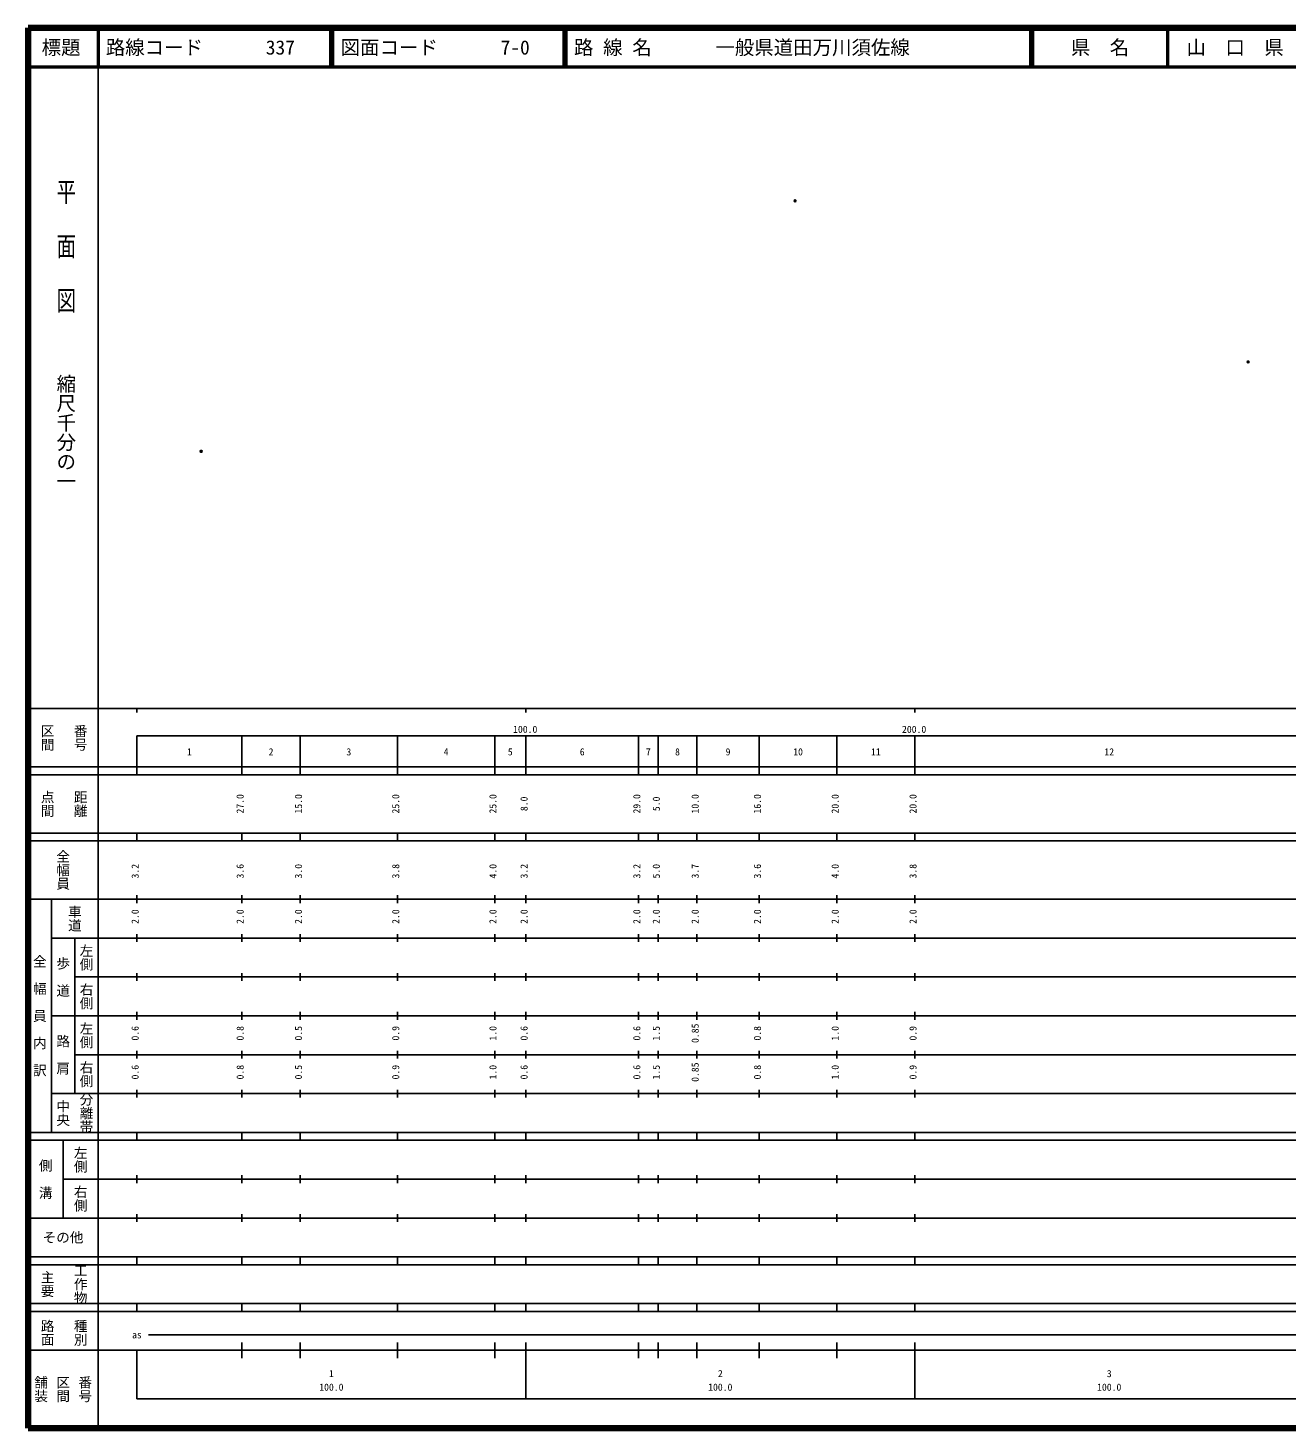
# Model space of a CAD drawing. Units: millimetres on the paper. Extents: x 40 to 680, y 20 to 380.
# Drawn here: x 40 to 363.7, y 20 to 380 of the extents above; entities that cross this region are included whole.
import ezdxf
from ezdxf.enums import TextEntityAlignment as Align

# ---------------------------------------------------------------- set-up
doc = ezdxf.new("R2010")
doc.units = ezdxf.units.MM
doc.header["$PDMODE"] = 32
doc.header["$PDSIZE"] = 0.5
doc.layers.add('M-OTRS', color=6, linetype='Continuous')
doc.layers.add('M-TTL-TXT', color=7, linetype='Continuous')
for name, color, linetype, lineweight in [('M-TTL', 2, 'Continuous', 140), ('M-TTL-BAND', 7, 'Continuous', 25), ('M-TTL-LINE', 7, 'Continuous', 50)]:
    doc.layers.add(name, color=color, linetype=linetype, lineweight=lineweight)
doc.styles.add('@ＭＳ ゴシック', font='')
doc.styles.add('ＭＳ ゴシック', font='')
doc.styles.get('@ＭＳ ゴシック').set_extended_font_data('@MS Gothic')
doc.styles.get('ＭＳ ゴシック').set_extended_font_data('MS Gothic')

msp = doc.modelspace()

# ---------------------------------------------------------------- linework, layer by layer
at = {"layer": 'M-OTRS'}
for p in [(237.216, 335.574), (353.697, 294.12), (84.525, 271.143)]:
    msp.add_point(p, dxfattribs=at)
at = {"layer": 'M-TTL'}
for p, q in [((40, 380), (40, 20)), ((680, 380), (40, 380)), ((40, 20), (680, 20))]:
    msp.add_line(p, q, dxfattribs=at)
at = {"layer": 'M-TTL-BAND'}
for p, q in [((58, 370), (58, 20)), ((40, 205), (579, 205)), ((68, 205), (68, 204)), ((168, 205), (168, 204)), ((268, 205), (268, 204)), ((68, 198), (579, 198)), ((68, 198), (68, 188)), ((95, 188), (95, 198)), ((110, 188), (110, 198)), ((135, 188), (135, 198)), ((160, 188), (160, 198)), ((168, 188), (168, 198)), ((197, 188), (197, 198)), ((202, 188), (202, 198)), ((212, 188), (212, 198)), ((228, 188), (228, 198)), ((248, 188), (248, 198)), ((268, 188), (268, 198)), ((40, 190), (579, 190)), ((40, 188), (579, 188)), ((40, 173), (579, 173)), ((68, 171), (68, 173)), ((95, 171), (95, 173)), ((110, 171), (110, 173)), ((135, 171), (135, 173)), ((160, 171), (160, 173)), ((168, 171), (168, 173)), ((197, 171), (197, 173)), ((202, 171), (202, 173)), ((212, 171), (212, 173)), ((228, 171), (228, 173)), ((248, 171), (248, 173)), ((268, 171), (268, 173)), ((40, 171), (579, 171)), ((40, 156), (579, 156)), ((46, 96), (46, 156)), ((68, 155), (68, 157)), ((95, 155), (95, 157)), ((110, 155), (110, 157)), ((135, 155), (135, 157)), ((160, 155), (160, 157)), ((168, 155), (168, 157)), ((197, 155), (197, 157)), ((202, 155), (202, 157)), ((212, 155), (212, 157)), ((228, 155), (228, 157)), ((248, 155), (248, 157)), ((268, 155), (268, 157)), ((46, 146), (579, 146)), ((52, 146), (52, 106)), ((68, 145), (68, 147)), ((95, 145), (95, 147)), ((110, 145), (110, 147)), ((135, 145), (135, 147)), ((160, 145), (160, 147)), ((168, 145), (168, 147)), ((197, 145), (197, 147)), ((202, 145), (202, 147)), ((212, 145), (212, 147)), ((228, 145), (228, 147)), ((248, 145), (248, 147)), ((268, 145), (268, 147)), ((68, 135), (68, 137)), ((95, 135), (95, 137)), ((110, 135), (110, 137)), ((135, 135), (135, 137)), ((160, 135), (160, 137)), ((168, 135), (168, 137)), ((197, 135), (197, 137)), ((202, 135), (202, 137)), ((212, 135), (212, 137)), ((228, 135), (228, 137)), ((248, 135), (248, 137)), ((268, 135), (268, 137)), ((52, 136), (579, 136)), ((46, 126), (579, 126)), ((68, 125), (68, 127)), ((95, 125), (95, 127)), ((110, 125), (110, 127)), ((135, 125), (135, 127)), ((160, 125), (160, 127)), ((168, 125), (168, 127)), ((197, 125), (197, 127)), ((202, 125), (202, 127)), ((212, 125), (212, 127)), ((228, 125), (228, 127)), ((248, 125), (248, 127)), ((268, 125), (268, 127)), ((52, 116), (579, 116)), ((68, 115), (68, 117)), ((95, 115), (95, 117)), ((110, 115), (110, 117)), ((135, 115), (135, 117)), ((160, 115), (160, 117)), ((168, 115), (168, 117)), ((197, 115), (197, 117)), ((202, 115), (202, 117)), ((212, 115), (212, 117)), ((228, 115), (228, 117)), ((248, 115), (248, 117)), ((268, 115), (268, 117)), ((46, 106), (579, 106)), ((68, 105), (68, 107)), ((95, 105), (95, 107)), ((110, 105), (110, 107)), ((135, 105), (135, 107)), ((160, 105), (160, 107)), ((168, 105), (168, 107)), ((197, 105), (197, 107)), ((202, 105), (202, 107)), ((212, 105), (212, 107)), ((228, 105), (228, 107)), ((248, 105), (248, 107)), ((268, 105), (268, 107)), ((40, 96), (579, 96)), ((40, 94), (579, 94)), ((49, 94), (49, 74)), ((68, 94), (68, 96)), ((95, 94), (95, 96)), ((110, 94), (110, 96)), ((135, 94), (135, 96)), ((160, 94), (160, 96)), ((168, 94), (168, 96)), ((197, 94), (197, 96)), ((202, 94), (202, 96)), ((212, 94), (212, 96)), ((228, 94), (228, 96)), ((248, 94), (248, 96)), ((268, 94), (268, 96)), ((49, 84), (579, 84)), ((68, 83), (68, 85)), ((95, 83), (95, 85)), ((110, 83), (110, 85)), ((135, 83), (135, 85)), ((160, 83), (160, 85)), ((168, 83), (168, 85)), ((197, 83), (197, 85)), ((202, 83), (202, 85)), ((212, 83), (212, 85)), ((228, 83), (228, 85)), ((248, 83), (248, 85)), ((268, 83), (268, 85)), ((40, 74), (579, 74)), ((68, 73), (68, 75)), ((95, 73), (95, 75)), ((110, 73), (110, 75)), ((135, 73), (135, 75)), ((160, 73), (160, 75)), ((168, 73), (168, 75)), ((197, 73), (197, 75)), ((202, 73), (202, 75)), ((212, 73), (212, 75)), ((228, 73), (228, 75)), ((248, 73), (248, 75)), ((268, 73), (268, 75)), ((40, 64), (579, 64)), ((40, 62), (579, 62)), ((68, 62), (68, 64)), ((95, 62), (95, 64)), ((110, 62), (110, 64)), ((135, 62), (135, 64)), ((160, 62), (160, 64)), ((168, 62), (168, 64)), ((197, 62), (197, 64)), ((202, 62), (202, 64)), ((212, 62), (212, 64)), ((228, 62), (228, 64)), ((248, 62), (248, 64)), ((268, 62), (268, 64)), ((40, 52), (579, 52)), ((68, 50), (68, 52)), ((95, 50), (95, 52)), ((110, 50), (110, 52)), ((135, 50), (135, 52)), ((160, 50), (160, 52)), ((168, 50), (168, 52)), ((197, 50), (197, 52)), ((202, 50), (202, 52)), ((212, 50), (212, 52)), ((228, 50), (228, 52)), ((248, 50), (248, 52)), ((268, 50), (268, 52)), ((40, 50), (579, 50)), ((71, 44), (565, 44)), ((40, 40), (579, 40)), ((68, 40), (68, 27.5)), ((95, 38), (95, 42)), ((110, 38), (110, 42)), ((135, 38), (135, 42)), ((160, 38), (160, 42)), ((168, 27.5), (168, 42)), ((197, 38), (197, 42)), ((202, 38), (202, 42)), ((212, 38), (212, 42)), ((228, 38), (228, 42)), ((248, 38), (248, 42)), ((268, 27.5), (268, 42)), ((68, 27.5), (579, 27.5))]:
    msp.add_line(p, q, dxfattribs=at)
at = {"layer": 'M-TTL-LINE'}
for p, q in [((58, 380), (58, 370)), ((117.75, 380), (117.75, 370)), ((118.25, 380), (118.25, 370)), ((177.75, 380), (177.75, 370)), ((178.25, 380), (178.25, 370)), ((297.75, 380), (297.75, 370)), ((298.25, 380), (298.25, 370)), ((333, 380), (333, 370)), ((40, 370), (680, 370))]:
    msp.add_line(p, q, dxfattribs=at)

# ---------------------------------------------------------------- texts
at = {"layer": 'M-TTL-BAND', "style": '@ＭＳ ゴシック', "width": 1.4}
msp.add_text('平  面  図', height=3.666, rotation=270, dxfattribs=at).set_placement((49.777, 306.475), align=Align.MIDDLE_RIGHT)
at = {"layer": 'M-TTL-BAND', "style": '@ＭＳ ゴシック'}
msp.add_text('縮尺千分の一', height=3.666, rotation=270, dxfattribs=at).set_placement((49.777, 261.03), align=Align.MIDDLE_RIGHT)
for s, p in [('区間', (45, 197.5)), ('番号', (53.5, 197.5)), ('点間', (45, 180.5)), ('距離', (53.5, 180.5)), ('全幅員', (49, 163.5)), ('車道', (52, 151)), ('左側', (55, 141)), ('全\u3000幅\u3000員\u3000内\u3000訳', (43, 126)), ('歩\u3000道', (49, 136)), ('右側', (55, 131)), ('左側', (55, 121)), ('路\u3000肩', (49, 116)), ('右側', (55, 111)), ('分離帯', (55, 101)), ('中央', (49, 101)), ('左側', (53.5, 89)), ('側\u3000溝', (44.5, 84)), ('右側', (53.5, 79)), ('工作物', (53.5, 57)), ('主要', (45, 57)), ('路面', (45, 44.5)), ('種別', (53.5, 44.5)), ('舗装', (43.333, 30)), ('区間', (49, 30)), ('番号', (54.667, 30))]:
    msp.add_text(s, height=2.566, rotation=270, dxfattribs=at).set_placement(p, align=Align.MIDDLE_CENTER)
at = {"layer": 'M-TTL-BAND', "style": 'ＭＳ ゴシック'}
for s, p in [('100.0', (167.844, 198.195)), ('200.0', (267.844, 198.195)), ('1', (81.5, 192.405)), ('2', (102.5, 192.405)), ('3', (122.5, 192.405)), ('4', (147.5, 192.405)), ('5', (164, 192.405)), ('6', (182.5, 192.405)), ('7', (199.5, 192.405)), ('8', (207, 192.405)), ('9', (220, 192.405)), ('10', (238, 192.405)), ('11', (258, 192.405)), ('12', (318, 192.405)), ('as', (68, 42.5)), ('1', (118, 32.523)), ('2', (218, 32.523)), ('3', (318, 32.523)), ('100.0', (118, 29.033)), ('100.0', (218, 29.033)), ('100.0', (318, 29.033))]:
    msp.add_text(s, height=1.833, dxfattribs=at).set_placement(p, align=Align.BOTTOM_CENTER)
for s, p in [('27.0', (96, 180.5)), ('15.0', (111, 180.5)), ('25.0', (136, 180.5)), ('25.0', (161, 180.5)), ('8.0', (169, 180.5)), ('29.0', (198, 180.5)), ('5.0', (203, 180.5)), ('10.0', (213, 180.5)), ('16.0', (229, 180.5)), ('20.0', (249, 180.5)), ('20.0', (269, 180.5)), ('3.2', (69, 163.174)), ('3.6', (96, 163.174)), ('3.0', (111, 163.174)), ('3.8', (136, 163.174)), ('4.0', (161, 163.174)), ('3.2', (169, 163.174)), ('3.2', (198, 163.174)), ('5.0', (203, 163.174)), ('3.7', (213, 163.174)), ('3.6', (229, 163.174)), ('4.0', (249, 163.174)), ('3.8', (269, 163.174)), ('2.0', (69, 151.5)), ('2.0', (96, 151.5)), ('2.0', (111, 151.5)), ('2.0', (136, 151.5)), ('2.0', (161, 151.5)), ('2.0', (169, 151.5)), ('2.0', (198, 151.5)), ('2.0', (203, 151.5)), ('2.0', (213, 151.5)), ('2.0', (229, 151.5)), ('2.0', (249, 151.5)), ('2.0', (269, 151.5)), ('0.6', (69, 121.5)), ('0.8', (96, 121.5)), ('0.5', (111, 121.5)), ('0.9', (136, 121.5)), ('1.0', (161, 121.5)), ('0.6', (169, 121.5)), ('0.6', (198, 121.5)), ('1.5', (203, 121.5)), ('0.85', (213, 121.5)), ('0.8', (229, 121.5)), ('1.0', (249, 121.5)), ('0.9', (269, 121.5)), ('0.6', (69, 111.5)), ('0.8', (96, 111.5)), ('0.5', (111, 111.5)), ('0.9', (136, 111.5)), ('1.0', (161, 111.5)), ('0.6', (169, 111.5)), ('0.6', (198, 111.5)), ('1.5', (203, 111.5)), ('0.85', (213, 111.5)), ('0.8', (229, 111.5)), ('1.0', (249, 111.5)), ('0.9', (269, 111.5))]:
    msp.add_text(s, height=1.833, rotation=90, dxfattribs=at).set_placement(p, align=Align.BOTTOM_CENTER)
msp.add_text('その他', height=2.566, dxfattribs=at).set_placement((49, 69), align=Align.MIDDLE_CENTER)
at = {"layer": 'M-TTL-TXT', "style": 'ＭＳ ゴシック'}
for s, p in [('標題', (48.5, 375)), ('県\u3000名', (315.625, 375)), ('山\u3000口\u3000県', (350.375, 375))]:
    msp.add_text(s, height=3.666, dxfattribs=at).set_placement(p, align=Align.MIDDLE_CENTER)
for s, p in [('路線コード', (60, 375)), ('337', (101.142, 375)), ('図面コード', (120.38, 375)), ('7-0', (161.521, 375)), ('路 線 名', (180.38, 375)), ('一般県道田万川須佐線', (216.734, 375))]:
    msp.add_text(s, height=3.666, dxfattribs=at).set_placement(p, align=Align.MIDDLE_LEFT)

doc.saveas('drawing.dxf')
